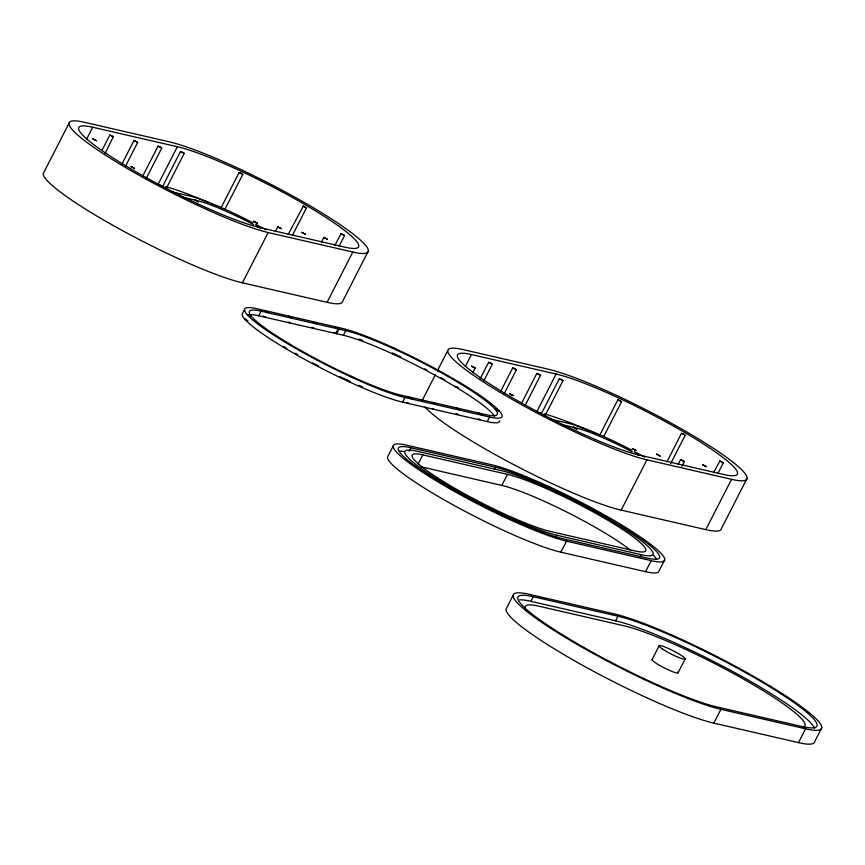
<?xml version="1.0" encoding="UTF-8"?>
<svg xmlns="http://www.w3.org/2000/svg" width="865" height="865" viewBox="0 0 865 865"><rect width="100%" height="100%" fill="white"/><g stroke="black" fill="none" stroke-linecap="round" stroke-linejoin="round"><path stroke-width="1.3" d="M68.984 123.295L43.25 173.584A120.354 15.711 27.1 0 0 120.603 229.603A120.354 15.711 27.1 0 0 242.427 282.833L327.078 302.318A120.354 15.711 27.1 0 0 342.605 301.344L368.339 251.045M86.587 139.211L92.717 127.242L177.357 146.726A109.606 14.305 27.1 0 1 311.67 208.584A109.606 14.305 27.1 0 1 344.605 247.109L259.965 227.614A109.606 14.305 27.1 0 1 125.652 165.756A109.606 14.305 27.1 0 1 92.717 127.242M101.94 150.456L109.844 135.016L113.337 136.627L105.054 153.527M121.803 164.328L133.956 140.573L135.848 141.222L137.676 142.444L125.522 166.199M142.876 175.811L158.068 146.12L161.268 147.526L161.787 148.001L145.99 178.882M157.744 185.045L177.357 146.726M162.879 185.91L180.504 151.472L183.337 152.629L184.234 153.354L165.994 188.981M220.845 208.162L239.075 172.535L240.978 173.184L242.795 174.416L224.565 210.044M242.427 282.833L268.161 232.534L352.812 252.029L327.078 302.318M275.265 231.593L277.762 226.792L281.417 228.717L277.697 226.835M244.536 309.54L242.189 314.146A96.923 12.651 27.1 0 0 304.48 359.267A96.923 12.651 27.1 0 0 402.593 402.128L487.244 421.623A96.923 12.651 27.1 0 0 499.743 420.833M288.164 234.523L303.323 206.097L306.469 207.903L292.489 235.215M250.147 314.687A91.625 11.959 27.1 0 1 258.732 315.79L261.089 311.184L345.73 330.668A91.625 11.959 27.1 0 1 458.018 382.384A91.625 11.959 27.1 0 1 485.557 414.595L400.906 395.1A91.625 11.959 27.1 0 1 288.618 343.383A91.625 11.959 27.1 0 1 261.089 311.184M321.326 242.2L323.834 237.399L327.478 239.324L323.759 237.442M334.787 245.498L341.134 233.604L344.584 235.496L339.112 246.19M335.782 333.533L338.139 328.927M333.706 332.506L336.528 333.663L338.853 329.089L335.242 327.143L338.885 329.068M258.732 315.79L343.373 335.274L345.73 330.668M402.593 402.128L404.95 397.522L489.59 417.017L487.244 421.623M393.186 446.048L387.531 457.098A104.762 13.678 27.1 0 0 454.871 505.863A104.762 13.678 27.1 0 0 560.909 552.194L645.56 571.679A104.762 13.678 27.1 0 0 659.076 570.835L664.72 559.785M422.001 400.895L435.484 374.556M437.322 370.955L447.735 350.606M409.253 451.249L411.026 447.8L495.667 467.284A99.097 12.932 27.1 0 1 617.113 523.217A99.097 12.932 27.1 0 1 646.89 558.044L562.25 538.549A99.097 12.932 27.1 0 1 440.804 482.616A99.097 12.932 27.1 0 1 411.026 447.8M465.338 366.522L471.468 354.553L556.109 374.037A109.606 14.305 27.1 0 1 690.421 435.895A109.606 14.305 27.1 0 1 723.356 474.42L638.716 454.925A109.606 14.305 27.1 0 1 504.403 393.067A109.606 14.305 27.1 0 1 471.468 354.553M418.271 463.781L422.823 454.882L507.474 474.366A83.635 10.921 27.1 0 1 609.955 521.563A83.635 10.921 27.1 0 1 635.083 550.962L550.443 531.467A83.635 10.921 27.1 0 1 447.962 484.27A83.635 10.921 27.1 0 1 422.823 454.882M472.777 372.783L475.209 368.025L471.49 366.154L475.209 368.025M480.086 378.957L488.595 362.338L490.498 362.986L492.315 364.208L483.805 380.838M500.554 391.64L512.707 367.885L514.61 368.533L516.427 369.766L504.273 393.51M521.627 403.133L536.819 373.442L538.722 374.091L540.538 375.313L525.347 405.004M494.488 469.587L495.667 467.284M536.495 412.356L556.109 374.037M421.082 466.819L501.819 485.416L507.474 474.366M541.025 414.411L559.266 378.784L561.158 379.443L562.985 380.665L544.745 416.292M513.096 595.347L506.036 609.155A125.566 16.392 27.1 0 0 586.74 667.607A125.566 16.392 27.1 0 0 713.841 723.129L798.482 742.624A125.566 16.392 27.1 0 0 814.689 741.608L821.75 727.8M599.596 435.473L617.826 399.846L619.729 400.506L621.546 401.728L603.316 437.355M555.503 537.511L556.671 535.208L641.322 554.703L640.143 556.995M519.649 599.877A120.354 15.711 27.1 0 1 530.926 601.316L533.273 596.72L617.924 616.204A120.354 15.711 27.1 0 1 765.406 684.129A120.354 15.711 27.1 0 1 801.574 726.427L716.934 706.943A120.354 15.711 27.1 0 1 569.44 639.008A120.354 15.711 27.1 0 1 533.273 596.72M560.909 552.194L566.564 541.144L651.204 560.639L645.56 571.679M621.178 510.145L646.923 459.845L731.563 479.34L705.829 529.629L621.178 510.145A120.354 15.711 27.1 0 1 513.075 464.278A120.354 15.711 27.1 0 1 425.072 407.004M666.915 461.834L681.501 433.333L683.404 433.992L685.221 435.214L670.635 463.716M678.128 464.451L680.56 459.704L682.463 460.353L684.28 461.586L681.847 466.332M530.926 601.316L615.566 620.811L617.924 616.204M713.538 472.809L719.885 460.915L723.335 462.818L717.863 473.501M652.048 659.606L659.108 645.798M747.09 478.367L721.356 528.656A120.354 15.711 27.1 0 1 705.829 529.629M678.095 672.743L685.156 658.935M713.841 723.129L720.913 709.322L805.553 728.817L798.482 742.624M113.488 136.94L109.844 135.016M137.676 142.444L133.956 140.573M161.712 148.045L158.068 146.12M184.159 153.386L180.504 151.472M242.795 174.416L239.129 172.643M306.469 207.903L302.75 206.021M344.584 235.496L340.918 233.734M314.092 328.322L311.714 327.413M492.315 364.208L488.595 362.338M516.427 369.766L512.707 367.885M540.463 375.356L536.819 373.442M562.985 380.665L559.309 378.892M621.546 401.728L617.826 399.846M685.221 435.214L681.501 433.333M684.28 461.586L680.56 459.704M723.335 462.818L719.615 460.937M286.802 348.682L283.233 346.724L284.12 346.984M131.75 167.161L134.572 168.318L130.853 166.448L132.713 167.378M158.306 184.861L162.209 185.759M172.081 191.933L189.013 195.836A72.714 9.493 27.1 0 1 253.131 222.911M182.429 197.177L196.755 200.475A62.572 8.163 27.1 0 1 253.521 224.619M510.501 394.472L513.323 395.629L509.604 393.759L511.464 394.7M538.354 412.475L540.96 413.07M550.843 419.244L567.764 423.147A72.714 9.493 27.1 0 1 631.883 450.222M561.18 424.488L575.506 427.786A62.572 8.163 27.1 0 1 632.272 451.93M264.906 316.99L265.642 316.947M246.244 319.488L245.065 319.131L247.985 320.883M456.471 386.763L455.131 386.298L458.547 387.953M432.305 408.615L433.484 408.767M408.648 403.263L407.231 402.582M348.249 380.665L346.833 380.254L350.314 381.854M392.796 353.277L394.202 354.012M288.077 322.115L289.98 322.764L289.461 322.288M477.88 418.984L479.783 419.644L479.264 419.168M264.452 316.795L263.047 316.06M455.931 413.935L457.834 414.584L456.936 413.87M284.574 347.179L285.98 347.925M456.947 386.99L457.877 387.498M335.198 332.701L336.02 333.187M312.752 327.348L313.573 327.846M349.211 381.151L350.033 381.649M391.899 353.331L395.1 354.726L394.581 354.25M165.539 186.591A104.762 13.678 27.1 0 1 208.822 202.734M211.255 203.805A104.762 13.678 27.1 0 1 214.942 205.448M217.407 206.562A104.762 13.678 27.1 0 1 219.883 207.697M255.737 225.797A62.572 8.163 27.1 0 1 260.095 228.155M255.543 224.176A72.714 9.493 27.1 0 1 266.063 229.895M352.812 252.029A120.354 15.711 27.1 0 0 316.644 209.73A120.354 15.711 27.1 0 0 169.151 141.806L84.51 122.311A120.354 15.711 27.1 0 0 120.678 164.61A120.354 15.711 27.1 0 0 268.161 232.534M634.488 453.109A62.572 8.163 27.1 0 1 638.846 455.466M634.294 451.487A72.714 9.493 27.1 0 1 644.814 457.217M731.563 479.34A120.354 15.711 27.1 0 0 695.395 437.041A120.354 15.711 27.1 0 0 547.913 369.117L463.262 349.633A120.354 15.711 27.1 0 0 499.429 391.921A120.354 15.711 27.1 0 0 646.923 459.845M566.564 541.144A104.762 13.678 27.1 0 1 438.187 482.021A104.762 13.678 27.1 0 1 406.701 445.205L491.342 464.689A104.762 13.678 27.1 0 1 619.729 523.822A104.762 13.678 27.1 0 1 651.204 560.639M641.322 554.703A91.798 11.98 27.1 0 0 613.728 522.438A91.798 11.98 27.1 0 0 501.235 470.625L416.595 451.141A91.798 11.98 27.1 0 0 444.178 483.394A91.798 11.98 27.1 0 0 556.671 535.208M399.381 451.216A99.097 12.932 27.1 0 1 404.02 451.498M653.432 555.319A99.097 12.932 27.1 0 1 656.524 559.168M501.819 485.416A83.635 10.921 27.1 0 1 631.028 550.562M544.29 413.903A104.762 13.678 27.1 0 1 590.006 431.116M592.46 432.208A104.762 13.678 27.1 0 1 596.158 433.884M489.59 417.017A96.923 12.651 27.1 0 0 460.461 382.957A96.923 12.651 27.1 0 0 341.686 328.246L257.046 308.762A96.923 12.651 27.1 0 0 286.174 342.821A96.923 12.651 27.1 0 0 404.95 397.522M359.105 339.048A96.923 12.651 27.1 0 1 362.727 340.41M392.688 353.147A96.923 12.651 27.1 0 1 400.863 356.975M424.618 368.847A96.923 12.651 27.1 0 1 426.986 370.09M441.02 377.691A96.923 12.651 27.1 0 1 444.567 379.681M343.373 335.274A91.625 11.959 27.1 0 1 430.943 372.988A91.625 11.959 27.1 0 1 494.542 416.465M362.392 386.85A91.625 11.959 27.1 0 1 358.899 385.347M348.108 380.514A91.625 11.959 27.1 0 1 339.956 376.686M318.612 366.025A91.625 11.959 27.1 0 1 312.719 362.922M297.506 354.542A91.625 11.959 27.1 0 1 295.181 353.212M802.861 727.195A109.606 14.305 27.1 0 0 743.792 679.263A109.606 14.305 27.1 0 0 623.762 625.73L539.122 606.246A109.606 14.305 27.1 0 0 525.855 610.085M615.566 620.811A120.354 15.711 27.1 0 1 732.871 671.575A120.354 15.711 27.1 0 1 814.538 728.416M805.553 728.817A125.566 16.392 27.1 0 0 767.817 684.691A125.566 16.392 27.1 0 0 613.945 613.815L529.293 594.331A125.566 16.392 27.1 0 0 567.029 638.457A125.566 16.392 27.1 0 0 720.913 709.322M677.717 671.997A14.597 1.903 27.1 0 1 664.796 668.169A14.597 1.903 27.1 0 1 652.556 659.314M247.422 314.525L251.088 316.46L247.422 314.525M92.815 138.8L96.458 140.714L92.815 138.8M194.593 199.891L198.247 201.804L194.593 199.891M253.661 221.245L257.305 223.159L253.661 221.245M301.885 232.35L305.529 234.264L301.885 232.35M264.571 310.697L268.226 312.611L264.571 310.697M288.683 316.244L292.338 318.169L288.683 316.244M312.806 321.802L316.449 323.715L312.806 321.802M285.58 342.118L289.234 344.032L285.58 342.118M393.813 348.206L397.457 350.13L393.813 348.206M349.255 375.605L352.909 377.518L349.255 375.605M408.312 396.959L411.967 398.884L408.312 396.959M457.477 381.692L461.132 383.617L457.477 381.692M432.424 402.517L436.068 404.431L432.424 402.517M456.536 408.064L460.191 409.988L456.536 408.064M478.486 413.124L482.14 415.038L478.486 413.124M495.602 409.296L499.246 411.221L495.602 409.296M573.354 427.202L576.998 429.116L573.354 427.202M632.412 448.557L636.056 450.481L632.412 448.557M656.513 454.114L660.168 456.028L656.513 454.114M702.585 464.721L706.229 466.635L702.585 464.721M662.731 649.139A14.597 1.903 27.1 0 0 684.637 659.227A14.597 1.903 27.1 0 0 669.034 648.739A14.597 1.903 27.1 0 0 662.731 649.139"/></g></svg>
